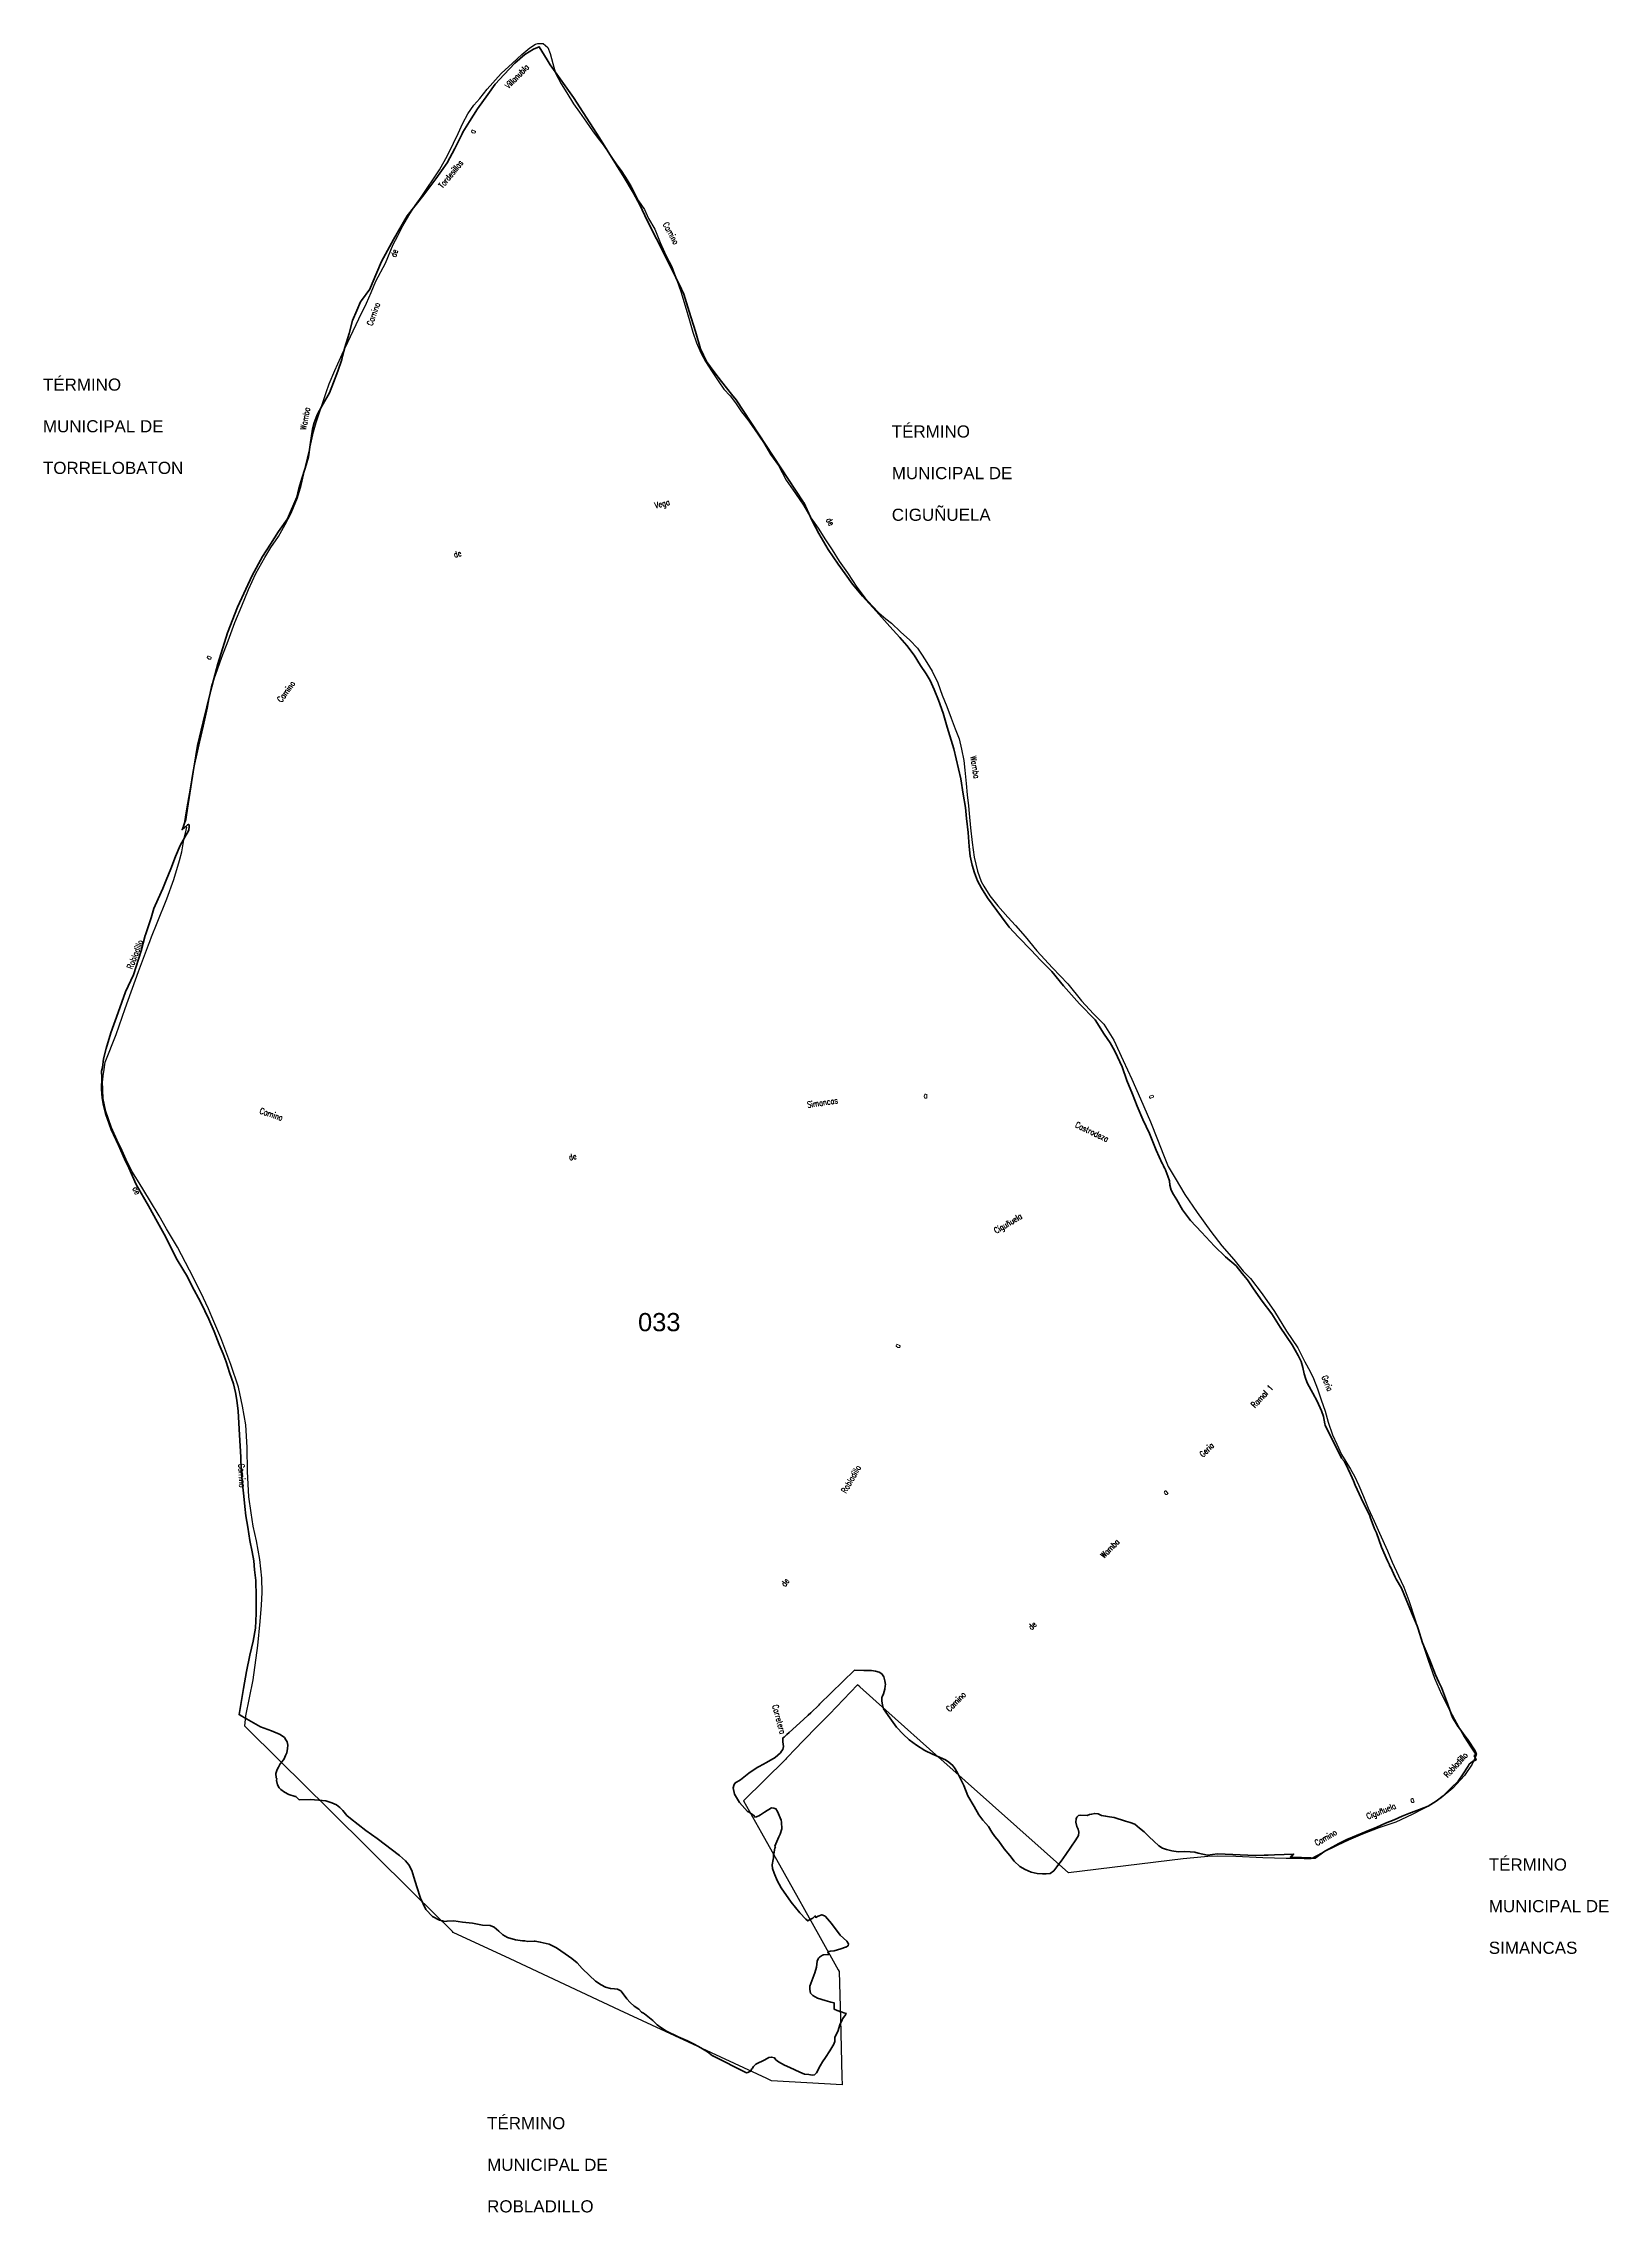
# Model space of a CAD drawing. Header units: metres. Extents: x 339638 to 364279, y 4598373 to 4630956.
# Drawn here: x 340333 to 342913, y 4608464 to 4612038 of the extents above; entities that cross this region are included whole.
import ezdxf
from ezdxf.enums import TextEntityAlignment as Align

# ---------------------------------------------------------------- set-up
doc = ezdxf.new("R2010")
doc.units = ezdxf.units.M
for name, color, linetype, lineweight in [('caminos', 1, 'Continuous', 0), ('poligonos_rusticos', 42, 'Continuous', 40), ('termino', 6, 'Continuous', 25), ('terminos_txt', 7, 'Continuous', 0)]:
    doc.layers.add(name, color=color, linetype=linetype, lineweight=lineweight)
doc.layers.add('poligonos_rustico_txt', color=7, linetype='Continuous')
doc.styles.add('Arial', font='arial.ttf')
doc.styles.add('caminos', font='simplex.shx', dxfattribs={"width": 0.75})
doc.styles.add('resto', font='arial.ttf')

msp = doc.modelspace()

# ---------------------------------------------------------------- linework, layer by layer
at = {"layer": 'poligonos_rusticos'}
msp.add_lwpolyline([(341163.5, 4612010.2), (341168.5, 4612002), (341207.1, 4611948.3), (341249.7, 4611882.1), (341290.3, 4611816.8), (341306.1, 4611790.9), (341316.6, 4611771.4), (341328.4, 4611745.6), (341343.7, 4611715.3), (341366.2, 4611671.2), (341385.3, 4611632.4), (341389.1, 4611624.4), (341397.8, 4611595.8), (341408.2, 4611563.1), (341416.4, 4611534.1), (341426.4, 4611513.4), (341438.2, 4611496.9), (341451.1, 4611480.6), (341467.4, 4611459.4), (341475.3, 4611450.5), (341585.8, 4611282.3), (341586.7, 4611281), (341600.2, 4611250.9), (341611.6, 4611230.3), (341627, 4611204), (341643, 4611179.7), (341654.7, 4611163.4), (341666.8, 4611146.6), (341683.4, 4611126.8), (341705.9, 4611102.3), (341728.3, 4611076.8), (341745, 4611058.9), (341756.2, 4611045.7), (341768.4, 4611029.4), (341779, 4611012.7), (341788.2, 4610999), (341795, 4610987.8), (341801.7, 4610973.2), (341808.8, 4610955.5), (341816.3, 4610933.9), (341822.9, 4610911.2), (341833.6, 4610875.5), (341845.6, 4610826.2), (341849.5, 4610800.6), (341853.1, 4610778.5), (341854.7, 4610760.4), (341857.7, 4610737.4), (341859.2, 4610714.3), (341860.9, 4610698.8), (341864.1, 4610683.7), (341867.8, 4610671.1), (341873, 4610658), (341879.3, 4610645.9), (341889.4, 4610630.1), (341912.3, 4610598.6), (341924.9, 4610581.4), (341940.6, 4610565), (341961.1, 4610543.6), (341976.8, 4610527.2), (341995.4, 4610508.8), (342014.4, 4610484.9), (342040.8, 4610455.3), (342066.7, 4610428.8), (342081.7, 4610405.5), (342091.4, 4610391.2), (342098.7, 4610378.6), (342103.4, 4610368), (342111.1, 4610351.3), (342119.1, 4610329.1), (342128.1, 4610306.4), (342136.2, 4610286.7), (342145.3, 4610264.5), (342156.3, 4610241.8), (342167.2, 4610214), (342177.2, 4610192.3), (342177.6, 4610191.5), (342179.3, 4610188.1), (342180.4, 4610185.9), (342181.4, 4610183.9), (342182.5, 4610181.7), (342183.2, 4610180.1), (342186.8, 4610171.6), (342189.1, 4610163.5), (342190, 4610156.5), (342192.3, 4610148.5), (342195.7, 4610141.4), (342201.5, 4610132.3), (342210.6, 4610116.1), (342223.8, 4610098.3), (342241.9, 4610078.9), (342263.4, 4610055.9), (342281.5, 4610038.5), (342299.2, 4610023.6), (342308.9, 4610010.9), (342317.7, 4610000.7), (342327.9, 4609986), (342342, 4609965.2), (342358, 4609944.4), (342371.6, 4609922.6), (342391.5, 4609893.6), (342401.6, 4609875.9), (342406.4, 4609866.3), (342409.2, 4609856.2), (342411.5, 4609845.7), (342413.8, 4609837.1), (342416.6, 4609829.6), (342425.3, 4609813.9), (342432.5, 4609800.7), (342439.7, 4609784.5), (342443, 4609775.5), (342445.2, 4609763.4), (342446.1, 4609760.9), (342472.6, 4609706.9), (342476.9, 4609701.7), (342482.2, 4609692.6), (342485.1, 4609686), (342485.4, 4609685.5), (342492.3, 4609669.5), (342495.5, 4609662.3), (342505, 4609640.9), (342519.3, 4609611.8), (342520.4, 4609608.2), (342521.4, 4609605.2), (342527.1, 4609590.6), (342527.2, 4609590.1), (342530.2, 4609583.7), (342538.5, 4609560.1), (342548.8, 4609537.4), (342550.7, 4609533), (342551.6, 4609531.1), (342551.8, 4609530.7), (342553.2, 4609527.5), (342553.3, 4609527.5), (342561.4, 4609510.8), (342562.8, 4609507.7), (342571.4, 4609492.4), (342579.6, 4609474), (342589.4, 4609449.9), (342597.2, 4609430.6), (342597.9, 4609428.8), (342599.2, 4609425.6), (342606.4, 4609402.6), (342618.5, 4609373.9), (342627.7, 4609350.1), (342633.4, 4609338), (342637.5, 4609329.1), (342645.7, 4609306.8), (342655.8, 4609279.6), (342665.2, 4609264.4), (342666.1, 4609263), (342677.9, 4609247.4), (342679.8, 4609244.4), (342680.4, 4609243.6), (342692.8, 4609224.4), (342695, 4609218.6), (342691.6, 4609216.7), (342694.6, 4609209.6), (342692.5, 4609208.8), (342688.6, 4609207.1), (342683.4, 4609202.4), (342681.4, 4609199.6), (342673.1, 4609186.7), (342664.8, 4609174.9), (342653.6, 4609163.6), (342640.3, 4609150.4), (342628.6, 4609141.6), (342615.5, 4609133.4), (342601.4, 4609128.2), (342583.7, 4609121.6), (342572.6, 4609116.8), (342559.5, 4609111.1), (342545.4, 4609105.4), (342531.2, 4609099.1), (342513.6, 4609092), (342497.4, 4609085.3), (342481.8, 4609078.7), (342468.6, 4609071.9), (342458.5, 4609066.6), (342445.4, 4609059.4), (342429.6, 4609047.7), (342423.1, 4609048), (342421.6, 4609048.1), (342392.6, 4609049.4), (342388.5, 4609049.9), (342394.1, 4609054.6), (342362.1, 4609053.3), (342351.7, 4609052.9), (342351.2, 4609052.9), (342345.1, 4609052.7), (342331.2, 4609052.2), (342268.2, 4609055.2), (342251.7, 4609053), (342244.2, 4609054.6), (342236.3, 4609056.3), (342230.8, 4609057.9), (342223.3, 4609058.5), (342214.8, 4609058.7), (342203.8, 4609058), (342193.3, 4609059.7), (342184.4, 4609061.9), (342177.9, 4609064.5), (342171.5, 4609068.1), (342163.7, 4609075.8), (342155.8, 4609083), (342147.5, 4609091.2), (342140.1, 4609097.3), (342132.3, 4609104), (342124.3, 4609106.6), (342116.9, 4609108.8), (342098, 4609114.7), (342090.5, 4609115.9), (342084, 4609117), (342077.1, 4609118.1), (342071.6, 4609120.8), (342066.1, 4609121.4), (342061.1, 4609120.5), (342057.6, 4609119.5), (342053.6, 4609118.1), (342042.6, 4609118.4), (342039.1, 4609117.9), (342036.5, 4609115.5), (342035.4, 4609112.5), (342034.8, 4609107), (342036.7, 4609100), (342038.6, 4609095.4), (342040, 4609090.4), (342039.4, 4609084.9), (342035.2, 4609078), (342018.2, 4609053.8), (342010.5, 4609043), (342006.4, 4609037.3), (342003.8, 4609033.6), (341998.6, 4609026.7), (341992.5, 4609022.8), (341986, 4609022), (341980, 4609022.1), (341971, 4609022.8), (341961.1, 4609025), (341951.2, 4609029.2), (341942.8, 4609033.9), (341933.5, 4609042.6), (341926.2, 4609052.2), (341916.9, 4609063.4), (341908.1, 4609075.6), (341901.3, 4609083.3), (341896.5, 4609090.4), (341891.2, 4609100), (341886.8, 4609105.1), (341881.4, 4609110.2), (341875.1, 4609119.4), (341867.3, 4609133), (341857.2, 4609150.3), (341850.1, 4609167.4), (341840.7, 4609187.2), (341836.1, 4609195.2), (341832.3, 4609200.3), (341825.4, 4609206), (341819.9, 4609209.6), (341811.4, 4609213.8), (341810.5, 4609214.3), (341798.6, 4609219), (341786.3, 4609225.3), (341772.5, 4609234.1), (341760.1, 4609242.8), (341750.3, 4609252.1), (341739.6, 4609263.8), (341728.4, 4609279), (341718.2, 4609293.8), (341716.4, 4609300.3), (341715, 4609306.3), (341715.1, 4609312.3), (341715.6, 4609313.5), (341717.7, 4609318.8), (341720.4, 4609326.2), (341720.9, 4609331.5), (341721.1, 4609333.7), (341720.2, 4609340.2), (341718.3, 4609346.8), (341715.4, 4609351.4), (341711, 4609354.4), (341705, 4609356.1), (341698, 4609357.2), (341685.5, 4609357), (341670, 4609357.3), (341612.7, 4609301.6), (341611.7, 4609300.6), (341598, 4609287.3), (341593.7, 4609283.2), (341586.3, 4609276), (341562.7, 4609255), (341558.8, 4609251.5), (341556.4, 4609249.3), (341554.1, 4609247.3), (341552.3, 4609245.8), (341552.1, 4609245.2), (341552.1, 4609241.9), (341552.1, 4609239.2), (341553.4, 4609231.7), (341552.3, 4609226.7), (341549.6, 4609224.1), (341548.1, 4609221.1), (341539.5, 4609213.7), (341525.1, 4609205.4), (341513.1, 4609198.9), (341509.6, 4609197.1), (341496, 4609187.8), (341482.2, 4609176.6), (341472.7, 4609171.3), (341471.4, 4609167.3), (341470.2, 4609163.6), (341472.2, 4609153.3), (341480.9, 4609139.3), (341494, 4609124.9), (341495.2, 4609124), (341501.8, 4609119.5), (341502.9, 4609118.8), (341504.1, 4609118.4), (341506, 4609115.6), (341508.4, 4609116), (341513.5, 4609117.9), (341514.4, 4609118.6), (341515.5, 4609119), (341521.9, 4609123.7), (341533.2, 4609130.5), (341537.2, 4609130.4), (341540.7, 4609128.8), (341543.1, 4609124.8), (341549.2, 4609110.3), (341549.8, 4609107), (341550.4, 4609096.3), (341547.8, 4609087.5), (341545.7, 4609083.2), (341538.8, 4609067.8), (341539.7, 4609066.5), (341538.9, 4609064.5), (341537.2, 4609054.7), (341536.9, 4609053.1), (341536.5, 4609048.6), (341536.3, 4609045.4), (341534.5, 4609036.9), (341535.2, 4609031), (341537.5, 4609023.3), (341542.8, 4609011.1), (341549.3, 4608998.9), (341566, 4608975.4), (341579.9, 4608957.5), (341589.9, 4608947.1), (341593.3, 4608944.4), (341595, 4608945.4), (341601.4, 4608949), (341605, 4608952.4), (341605.5, 4608952.6), (341606.3, 4608950.1), (341610.4, 4608952.4), (341616.2, 4608954.6), (341616.4, 4608954.7), (341620.6, 4608952.8), (341622.6, 4608951.8), (341632.4, 4608940.2), (341646.8, 4608921.2), (341657.8, 4608911.1), (341660.3, 4608906.4), (341659.6, 4608903.4), (341655.9, 4608901.3), (341655.5, 4608901.1), (341647.6, 4608898.2), (341636.6, 4608895.4), (341630.6, 4608894.7), (341627.8, 4608894.1), (341626.8, 4608893.9), (341626.3, 4608893.5), (341627.8, 4608889.3), (341626.7, 4608889.2), (341619.2, 4608888.5), (341617.6, 4608888.1), (341612.5, 4608884.9), (341611, 4608883), (341608.9, 4608878.2), (341607.7, 4608868.3), (341605, 4608858.8), (341596.6, 4608837), (341596.4, 4608831.5), (341597.8, 4608825.4), (341601.7, 4608821.4), (341609.1, 4608817.2), (341621.6, 4608813.4), (341629.5, 4608811.3), (341631.3, 4608810.8), (341636.4, 4608809.5), (341636.6, 4608799.1), (341641.8, 4608796.6), (341650, 4608793.9), (341652.5, 4608793), (341656.4, 4608792.1), (341655.6, 4608789.7), (341651.1, 4608783.4), (341650, 4608781.7), (341646.2, 4608773.5), (341643.3, 4608763.7), (341637.5, 4608752.2), (341637.6, 4608745.8), (341635.4, 4608740.5), (341634.4, 4608738.9), (341629.3, 4608730.5), (341622.5, 4608719.4), (341617.6, 4608712.3), (341613.4, 4608705.5), (341607.5, 4608694.1), (341604, 4608690.7), (341600.5, 4608690.3), (341595, 4608691.4), (341588, 4608692.1), (341580.1, 4608695.2), (341563.7, 4608703.1), (341555, 4608706.8), (341544.9, 4608712), (341540.5, 4608715.7), (341538.4, 4608718.8), (341533.6, 4608720.2), (341529.1, 4608719.3), (341522.5, 4608715.4), (341507.8, 4608708.7), (341503.8, 4608704.8), (341501.9, 4608702), (341501.2, 4608700.9), (341498.6, 4608696.9), (341494.5, 4608694.5), (341492.2, 4608694.3), (341436.5, 4608721.9), (341436.1, 4608722.2), (341427.8, 4608728.9), (341416.9, 4608735.2), (341406, 4608741.4), (341395.1, 4608746.6), (341379.8, 4608753.4), (341360.5, 4608762.9), (341351.1, 4608768.6), (341344.7, 4608773.2), (341338.9, 4608779.2), (341337.8, 4608780.3), (341324, 4608791.1), (341322.3, 4608792.6), (341319.3, 4608793.9), (341314.7, 4608798.9), (341307.3, 4608804), (341300.4, 4608810.1), (341295.1, 4608815.8), (341287.3, 4608826.4), (341284.9, 4608829.3), (341280.6, 4608831.7), (341279.4, 4608832.1), (341274.4, 4608832.7), (341267.9, 4608833.3), (341260, 4608835.5), (341252.6, 4608839.2), (341243.2, 4608844.9), (341233.4, 4608854.6), (341221.1, 4608866.3), (341213.3, 4608875.5), (341204.5, 4608882.7), (341193.1, 4608890.4), (341178.8, 4608900.2), (341167.2, 4608906.1), (341152.4, 4608909.6), (341144.1, 4608910.9), (341142.1, 4608911), (341132, 4608910.7), (341126.8, 4608911.6), (341126.6, 4608911.7), (341122.8, 4608911.6), (341111.2, 4608913.3), (341098.1, 4608917.3), (341090.8, 4608921.5), (341084.2, 4608927.5), (341076.3, 4608934.1), (341069.5, 4608936.7), (341057.2, 4608937.4), (341040.4, 4608940.7), (341024, 4608942.4), (341009.6, 4608944.3), (340999, 4608944.2), (340998.9, 4608944.2), (340998.3, 4608944.2), (340992.9, 4608943.5), (340992.1, 4608944.6), (340990.7, 4608944.7), (340986.3, 4608945.8), (340974.9, 4608951.5), (340963.9, 4608963.3), (340954.8, 4608981.9), (340948.9, 4609000.5), (340943.9, 4609016.4), (340940.4, 4609027.6), (340935.8, 4609036.8), (340930.3, 4609043.3), (340920.2, 4609052.4), (340883.6, 4609080), (340864.9, 4609093.4), (340839.8, 4609113), (340833.4, 4609118.1), (340827.1, 4609126.3), (340821.7, 4609131.4), (340816.3, 4609135.5), (340808.8, 4609139.1), (340800.4, 4609141.9), (340798.9, 4609142.4), (340787.4, 4609143.1), (340772.9, 4609144.4), (340755.2, 4609144), (340749.5, 4609149.4), (340748.1, 4609149.6), (340738.1, 4609152.5), (340730.8, 4609156.3), (340724.7, 4609161), (340721.8, 4609163.8), (340719.4, 4609168.5), (340717.6, 4609175.5), (340718, 4609179), (340716.9, 4609180), (340716.3, 4609187.1), (340718.5, 4609193.6), (340720.8, 4609197.8), (340723.7, 4609203), (340729.3, 4609209.9), (340730, 4609211.4), (340732.5, 4609216.8), (340734.6, 4609221.2), (340735.7, 4609228.2), (340736.3, 4609233.7), (340735.4, 4609239.2), (340733, 4609242.8), (340730.6, 4609246.8), (340723.7, 4609251.5), (340709.3, 4609257.3), (340691, 4609264.2), (340660.2, 4609281.9), (340655.9, 4609284.4), (340663.3, 4609327.3), (340667.9, 4609355.2), (340673.4, 4609382.1), (340678.9, 4609405.5), (340682.9, 4609426.5), (340683.9, 4609451), (340684, 4609479), (340683.5, 4609505), (340681.4, 4609522.6), (340680.2, 4609537.6), (340677.5, 4609552.2), (340673.9, 4609571.3), (340670.4, 4609593.3), (340666.8, 4609611.9), (340665.6, 4609627), (340663.5, 4609644), (340661.4, 4609664.1), (340659.4, 4609686.6), (340658.8, 4609708.2), (340656.6, 4609745.2), (340654.4, 4609784.3), (340652.3, 4609802.4), (340650.1, 4609814.9), (340646.9, 4609829), (340640.3, 4609847.7), (340634.6, 4609865.3), (340629.9, 4609878.9), (340623.2, 4609894), (340614.7, 4609915.2), (340606.1, 4609935.9), (340592.7, 4609963.2), (340578.3, 4609990.5), (340571.1, 4610005.7), (340563.3, 4610017.9), (340553.7, 4610033.6), (340545, 4610050.3), (340535, 4610071), (340521.5, 4610095.8), (340506.5, 4610122.6), (340486.2, 4610157.6), (340480, 4610171.4), (340474.2, 4610185.1), (340467, 4610199.7), (340457, 4610222.4), (340445, 4610248.2), (340435.5, 4610274.4), (340432.3, 4610288), (340430.1, 4610300.5), (340429.3, 4610314.5), (340429.7, 4610334.1), (340429.4, 4610344.1), (340430.6, 4610350.5), (340432.4, 4610364.5), (340436.7, 4610381.4), (340444.7, 4610407.3), (340456.4, 4610441.1), (340468.6, 4610474.9), (340481.7, 4610503.1), (340494.8, 4610542.7), (340501.4, 4610568.1), (340501.7, 4610569.2), (340504.7, 4610577.1), (340510.9, 4610596.8), (340515.4, 4610612.1), (340522.6, 4610628.2), (340530, 4610645.3), (340536, 4610658.9), (340543.7, 4610677.5), (340551.4, 4610697.9), (340559, 4610715.9), (340566.7, 4610729.8), (340570.4, 4610736.2), (340571.5, 4610738.1), (340573.2, 4610741.9), (340573.3, 4610742.8), (340573.7, 4610745.6), (340573.4, 4610750.1), (340572.8, 4610750.7), (340572.5, 4610750.9), (340570.9, 4610750.2), (340566.2, 4610746), (340562.9, 4610743.1), (340561.9, 4610742), (340564.2, 4610747.4), (340564.3, 4610747.7), (340566.1, 4610753), (340568.1, 4610758.9), (340570.9, 4610777.4), (340580.2, 4610837.2), (340584.8, 4610864), (340587.6, 4610880.6), (340596.5, 4610919.6), (340608.1, 4610967), (340608.7, 4610969.6), (340620.7, 4611015.3), (340636.8, 4611066.4), (340653.3, 4611108.7), (340677.6, 4611160.9), (340694.5, 4611192.2), (340707.5, 4611212.3), (340721.1, 4611233.3), (340735.5, 4611254), (340750.9, 4611290.1), (340754.5, 4611304.3), (340759.4, 4611320.7), (340764.7, 4611337.6), (340770.1, 4611356.5), (340773, 4611376), (340775.3, 4611390.9), (340777.1, 4611401.9), (340779.8, 4611412.3), (340784.6, 4611425.8), (340792.4, 4611440.1), (340805.2, 4611461.7), (340811.6, 4611479.1), (340818.9, 4611497.4), (340825.3, 4611516.8), (340826.6, 4611522.1), (340830.2, 4611536.7), (340837.2, 4611559.5), (340843.1, 4611580.9), (340849.9, 4611597.7), (340856.2, 4611611.6), (340857.7, 4611614.2), (340871.4, 4611632.7), (340875, 4611641.7), (340890.7, 4611678.1), (340910.2, 4611714.3), (340933, 4611753.2), (340960.4, 4611788.1), (340980.3, 4611814.5), (340999, 4611840.6), (341011.5, 4611864.5), (341023.6, 4611888.7), (341024.8, 4611891), (341035.5, 4611908.8), (341049, 4611929.6), (341065.9, 4611953.2), (341077.8, 4611970.5), (341092.6, 4611986.2), (341110.4, 4612004.8), (341126.7, 4612019), (341141.4, 4612028.2), (341147.8, 4612030.9), (341150.5, 4612032), (341163.5, 4612010.2)], close=True, dxfattribs=at)
at = {"layer": 'termino'}
for points in [[(340828.2, 4611530.4), (340831.3, 4611537.1), (340839.3, 4611554.4), (340853.2, 4611583.5), (340865.9, 4611609.4), (340873.5, 4611627.3), (340881.5, 4611645.6), (340897, 4611675.6), (340909.7, 4611706), (340917.3, 4611720.7), (340925.7, 4611737.1), (340937.3, 4611756.6), (340946, 4611770.3), (340955.9, 4611784.4), (340986.2, 4611829.2), (340999.3, 4611852.9), (341009.3, 4611873.1), (341016.8, 4611889.1), (341024.5, 4611906.3), (341033.1, 4611921.7), (341042.6, 4611935.8), (341052.5, 4611947), (341064.8, 4611962), (341087.9, 4611987.9), (341106.4, 4612005.2), (341121.8, 4612019), (341135.1, 4612030.2), (341144.5, 4612036.3), (341148.3, 4612037.5), (341157.3, 4612037.2), (341164.7, 4612030.5), (341168.5, 4612020.9), (341172.9, 4612004.3), (341177.5, 4611988.6), (341187, 4611971), (341195.9, 4611956.3), (341207, 4611937.7), (341216.7, 4611924.3), (341228.7, 4611907.6), (341238.4, 4611893.2), (341247.5, 4611881.1), (341256.2, 4611870.5), (341266.3, 4611854.8), (341277.4, 4611839.1), (341286.5, 4611826.3), (341295.7, 4611812.6), (341302.1, 4611801.7), (341308.3, 4611790.2), (341314.2, 4611778.3), (341323.9, 4611763.6), (341330.8, 4611748.9), (341341, 4611731.6), (341350.1, 4611709.5), (341360, 4611687.8), (341368.9, 4611669.9), (341377.4, 4611647.5), (341384.2, 4611628.6), (341391.2, 4611604.9), (341398.1, 4611580.9), (341403.6, 4611562), (341409.8, 4611544.4), (341417, 4611527.8), (341424.8, 4611513.4), (341435.8, 4611496.4), (341446.8, 4611480.1), (341454.8, 4611467.9), (341465, 4611457.1), (341473.9, 4611445.5), (341484.1, 4611430.8), (341494.3, 4611417.4), (341505, 4611402.7), (341520, 4611379.9), (341531.9, 4611360.1), (341545, 4611341.9), (341557.5, 4611318.2), (341573.1, 4611296.1), (341585.9, 4611276.9), (341598.2, 4611256.1), (341610.3, 4611239.1), (341622.4, 4611219.6), (341633.3, 4611203), (341644.9, 4611184.4), (341658.4, 4611165.2), (341673.9, 4611141.9), (341687.9, 4611123.6), (341699.4, 4611111.1), (341710, 4611099.6), (341721.8, 4611089.7), (341731, 4611082.3), (341745.7, 4611068.3), (341761.2, 4611054.2), (341773.9, 4611041.1), (341781.9, 4611029.6), (341789.5, 4611017.4), (341798.3, 4611003.3), (341807.7, 4610984.1), (341814.7, 4610964), (341822.3, 4610945.1), (341829.4, 4610925.9), (341835.9, 4610908.3), (341842.5, 4610891.6), (341846.7, 4610874.7), (341850.1, 4610856.4), (341851.9, 4610840.1), (341854.1, 4610818.4), (341855.7, 4610799.5), (341857.9, 4610781.2), (341859.2, 4610768.8), (341861.2, 4610745.4), (341863.9, 4610720.8), (341867.3, 4610696.8), (341872.7, 4610674), (341878.9, 4610656.8), (341883.5, 4610649.1), (341893.1, 4610633.1), (341906.2, 4610616.8), (341923.1, 4610597.9), (341935.7, 4610584.1), (341951.4, 4610566.2), (341970.9, 4610542.8), (341996.3, 4610514.4), (342021.5, 4610488.1), (342044.3, 4610460), (342064, 4610438.8), (342081, 4610421.6), (342097.8, 4610395.6), (342113.1, 4610362), (342127.3, 4610331), (342141.7, 4610298.7), (342157.8, 4610260.9), (342169.5, 4610231.8), (342179.4, 4610206.5), (342187.3, 4610187.3), (342198.8, 4610167.8), (342214.8, 4610141.2), (342234.9, 4610111.5), (342257.5, 4610080.1), (342275.8, 4610056.4), (342295.1, 4610034), (342310.8, 4610014.8), (342322.8, 4610003), (342342.1, 4609977.4), (342362.1, 4609948.6), (342381.9, 4609916), (342400.6, 4609888.8), (342412.5, 4609865.4), (342421.3, 4609849.4), (342426.8, 4609837.9), (342433.4, 4609820.9), (342439.2, 4609803), (342445.7, 4609784.1), (342450.8, 4609765.9), (342458, 4609745.1), (342464.9, 4609730.1), (342472.8, 4609712.8), (342479.9, 4609701.3), (342487.6, 4609688.8), (342494.2, 4609676.9), (342501.6, 4609661.6), (342508.8, 4609643.7), (342516.8, 4609624.5), (342526.6, 4609603), (342535.4, 4609583.2), (342548.4, 4609554.1), (342556.5, 4609535.5), (342566.9, 4609513.1), (342575.3, 4609494.5), (342583.5, 4609472.5), (342594.1, 4609440.5), (342603.6, 4609410.4), (342615.6, 4609374.2), (342626.2, 4609344.5), (342637.3, 4609318.2), (342651.6, 4609290.1), (342662.2, 4609270.9), (342675, 4609247.5), (342686, 4609230.5), (342694.6, 4609217.4)], [(340564.8, 4610745.7), (340570.2, 4610780), (340575.6, 4610810.7), (340580.2, 4610837.9), (340585.9, 4610862.2), (340591.4, 4610886.9), (340597.2, 4610912.8), (340603.6, 4610942.5), (340608.2, 4610966.9), (340610.9, 4610980.3), (340617.7, 4610998.2), (340627.6, 4611026.1), (340637.9, 4611053.3), (340649.1, 4611083.6), (340660.4, 4611111.2), (340671.7, 4611138), (340683.7, 4611164.3), (340698.3, 4611190.8), (340708.2, 4611207.2), (340720.9, 4611225.1), (340732, 4611244.9), (340741.7, 4611263.5), (340752.1, 4611288.8), (340758.2, 4611309.2), (340765.4, 4611340.3), (340772.2, 4611368.1), (340778.5, 4611397.6), (340782.9, 4611413.2), (340799.2, 4611462.5), (340804.6, 4611476.9), (340813.7, 4611498.7), (340823.7, 4611520.8), (340828.2, 4611530.4)], [(342694.6, 4609217.4), (342692.5, 4609212.6), (342688.1, 4609202.7), (342675.2, 4609184.1), (342656.1, 4609163), (342637, 4609147), (342620.2, 4609135.5), (342589.4, 4609119.8), (342562.2, 4609107.3), (342534.3, 4609097.7), (342507.4, 4609087.5), (342484.1, 4609077.6), (342465.6, 4609068.6), (342440.7, 4609056.5), (342422.4, 4609046.9), (342412.6, 4609046.9), (342411.4, 4609046.9), (342392, 4609047.2), (342381.4, 4609047.2), (342343.3, 4609048.5), (342298.5, 4609050.4), (342269.2, 4609051.3), (342252.3, 4609050.4), (342246.8, 4609050.1), (342212, 4609046.6), (342023, 4609023.8), (341812.3, 4609211), (341809.1, 4609213.9), (341722, 4609291.4), (341678.7, 4609329.8), (341675.2, 4609333.3), (341628.8, 4609285.3), (341610.8, 4609266.7), (341607.1, 4609262.9), (341569.9, 4609224.5), (341562.6, 4609216.8), (341558.3, 4609212.3), (341557, 4609211), (341487.5, 4609142.2), (341517.1, 4609089.4), (341554.2, 4609023.2), (341610.8, 4608922.1), (341643.4, 4608863.8), (341645, 4608861), (341646.9, 4608783.2), (341649.3, 4608687.8), (341649.6, 4608674.4), (341533.6, 4608680.8), (341525.5, 4608684.7), (341282.8, 4608797.6), (341102.7, 4608881.8), (341008.7, 4608925.6), (341007.6, 4608926.9), (340944.5, 4608989.3), (340803.1, 4609129.1), (340723.9, 4609207.5), (340665.4, 4609265.5), (340667.3, 4609282.1), (340679.2, 4609341.6), (340686.6, 4609398.2), (340690.4, 4609437.6), (340692.8, 4609464.8), (340693.9, 4609485.6), (340693.3, 4609509.3), (340690.2, 4609539.7), (340684.5, 4609570.4), (340679.3, 4609595), (340675.9, 4609616.5), (340671.8, 4609643), (340670, 4609684.6), (340669.4, 4609724.3), (340667, 4609761.8), (340661.8, 4609792.5), (340654.8, 4609823.5), (340642.2, 4609861.3), (340625.6, 4609904.8), (340611, 4609939.7), (340605.6, 4609952.8), (340593, 4609979.7), (340574.1, 4610016.5), (340554.2, 4610054.2), (340536.1, 4610084.6), (340524.3, 4610105.8), (340508.4, 4610132.6), (340491.4, 4610160.2), (340479.1, 4610179.4), (340469.7, 4610198.9), (340463, 4610213.6), (340455, 4610230.9), (340445.9, 4610251.7), (340436.5, 4610278.6), (340432, 4610299.4), (340431.5, 4610312.8), (340431, 4610328.5), (340431.2, 4610330.1), (340432.1, 4610337.4), (340432.8, 4610343.5), (340435.1, 4610359.2), (340453.3, 4610404.6), (340468.3, 4610447.8), (340490, 4610508.3), (340506.4, 4610552.5), (340508.7, 4610558.2), (340511.8, 4610565.9), (340521, 4610588.9), (340536.9, 4610628), (340548.2, 4610660.3), (340557.7, 4610691.3), (340561.5, 4610705.4), (340564.8, 4610725.3), (340568.5, 4610741.3), (340569.6, 4610746.1), (340564.8, 4610745.7)]]:
    msp.add_lwpolyline(points, dxfattribs=at)

# ---------------------------------------------------------------- texts
at = {"layer": 'caminos', "style": 'caminos', "width": 0.75}
for s, rotation, p in [('Villanubla', 45.7836, (341102.4, 4611960.1)), ('a', 65.5582, (341046.6, 4611886.7)), ('Tordesillas', 50.6479, (340993.6, 4611795.9)), ('Camino', -61.5977, (341351.4, 4611738.3)), ('de', 72.2937, (340917.2, 4611683.5)), ('Camino', 70.2989, (340878.2, 4611570.5)), ('Wamba', 79.3281, (340769, 4611399.4)), ('Vega', 14.6134, (341343, 4611268.3)), ('de', -58.2161, (341620.2, 4611250.7)), ('de', 15.401, (341011.9, 4611187.3)), ('a', 65.6231, (340611.1, 4611019.9)), ('Camino', 53.8334, (340728.2, 4610949.3)), ('Wamba', -80.7287, (341858, 4610862.5)), ('Robladillo', 68.7875, (340482.8, 4610510.4)), ('Camino', -18.8166, (340687.9, 4610272.2)), ('Simancas', 8.5923, (341593.4, 4610281)), ('a', 0.1486, (341784.2, 4610296.6)), ('a', -63.8953, (342152.5, 4610302.3)), ('Castrodeza', -25.4176, (342031.5, 4610249.9)), ('de', 12.6618, (341201.3, 4610194.2)), ('de', -64.4509, (340477.2, 4610149.9)), ('Ciguñuela', 31.0444, (341905.4, 4610073.7)), ('a', 67.3068, (341746.7, 4609886.1)), ('Ramal 1', 46.6842, (342332.1, 4609786.7)), ('Geria', -67.3685, (342437, 4609839.5)), ('Geria', 45.1514, (342246.8, 4609705.5)), ('Camino', -87.5826, (340651.8, 4609697.4)), ('Robladillo', 60.2231, (341658.9, 4609646.5)), ('a', 44.3469, (342185.6, 4609643)), ('Wamba', 45.4748, (342083.6, 4609539)), ('de', 55.7683, (341558.7, 4609492.5)), ('de', 44.9874, (341964.3, 4609420.8)), ('Carretera', -74.8682, (341531.7, 4609298.5)), ('Camino', 45.4267, (341829.2, 4609286)), ('Robladillo', 47.3955, (342649.8, 4609177.6)), ('a', 19.3363, (342588.7, 4609135.7)), ('Ciguñuela', 21.5662, (342517.2, 4609108.6)), ('Camino', 30.2998, (342433.7, 4609064.9))]:
    msp.add_text(s, height=10, rotation=rotation, dxfattribs=at).set_placement(p, align=Align.BOTTOM_LEFT)
at = {"layer": 'poligonos_rustico_txt', "style": 'Arial'}
msp.add_text('033', height=30, dxfattribs=at).set_placement((341348.4, 4609906.9), align=Align.BOTTOM_CENTER)
at = {"layer": 'terminos_txt', "style": 'resto'}
for s, p in [('TÉRMINO', (340332.7, 4611465.4)), ('MUNICIPAL DE', (340332.7, 4611396.8)), ('TÉRMINO', (341731.6, 4611388.2)), ('TORRELOBATON', (340332.7, 4611328.2)), ('MUNICIPAL DE', (341731.6, 4611319.6)), ('CIGUÑUELA', (341731.6, 4611251)), ('TÉRMINO', (342715.5, 4609027.3)), ('MUNICIPAL DE', (342715.5, 4608958.8)), ('SIMANCAS', (342715.5, 4608890.2)), ('TÉRMINO', (341064.7, 4608601.3)), ('MUNICIPAL DE', (341064.7, 4608532.7)), ('ROBLADILLO', (341064.7, 4608464.2))]:
    msp.add_text(s, height=20, dxfattribs=at).set_placement(p)

doc.saveas('drawing.dxf')
